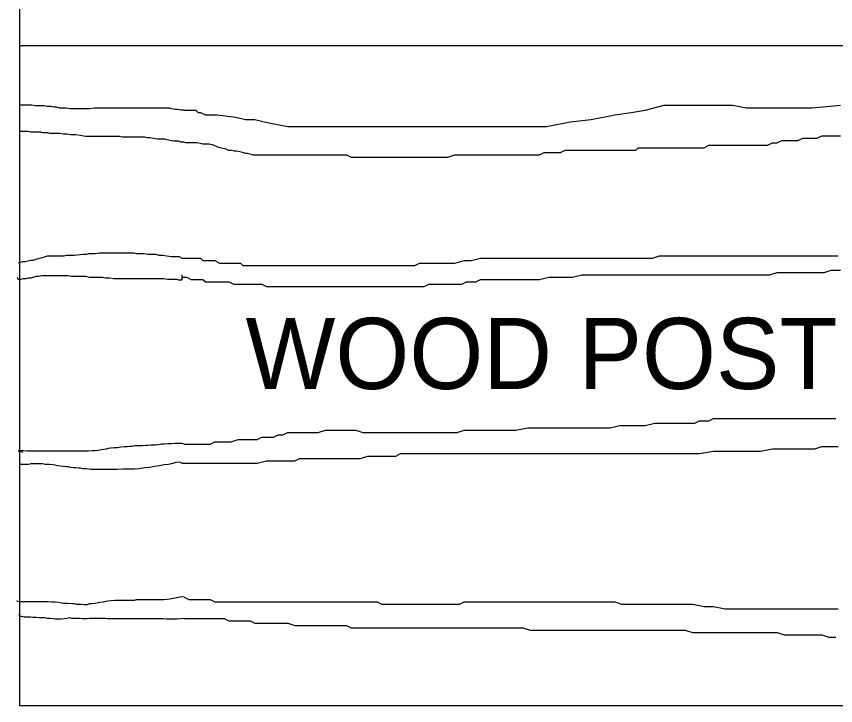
# Model space of a CAD drawing. Extents: x -894 to 866, y -476 to 714.
# Drawn here: x -489.7 to -409.1, y -259.9 to -192 of the extents above; entities that cross this region are included whole.
import ezdxf

# ---------------------------------------------------------------- set-up
doc = ezdxf.new("R2010")
doc.units = 0
doc.layers.add('57 Undefined', color=7, linetype='Continuous')
doc.layers.add('60 Nongeo Data', color=7, linetype='Continuous')

msp = doc.modelspace()

# ---------------------------------------------------------------- linework, layer by layer
at = {"layer": '60 Nongeo Data'}
for p, q in [((-489.358, -139.861), (-489.358, -259.87)), ((-489.339, -194.909), (-234.074, -194.909)), ((-489.358, -259.87), (-379.24, -259.87))]:
    msp.add_line(p, q, dxfattribs=at)
for points in [[(-473.145, -201.262), (-473.459, -201.272), (-473.737, -201.202), (-474.016, -201.202), (-474.364, -201.132), (-474.573, -201.063), (-474.852, -201.063), (-475.061, -201.063), (-475.409, -201.063), (-475.618, -201.063), (-475.827, -201.063), (-476.037, -201.063), (-476.245, -201.063), (-476.663, -201.063), (-477.012, -201.063), (-477.221, -201.063), (-477.5, -201.063), (-477.778, -201.063), (-478.057, -201.063), (-478.405, -201.063), (-478.754, -201.063), (-479.102, -201.063), (-479.311, -201.063), (-479.59, -201.063), (-479.799, -201.063), (-480.077, -201.063), (-480.496, -201.063), (-480.914, -201.063), (-481.192, -201.063), (-481.471, -201.063), (-481.75, -201.063), (-481.959, -201.063), (-482.446, -201.132), (-482.725, -201.132), (-483.004, -201.132), (-483.283, -201.132), (-483.631, -201.132), (-484.049, -201.132), (-484.397, -201.132), (-484.746, -201.063), (-485.094, -201.063), (-485.373, -201.063), (-485.721, -200.993), (-485.93, -200.993), (-486.279, -200.923), (-486.627, -200.923), (-486.906, -200.853), (-487.254, -200.853), (-487.533, -200.853), (-487.811, -200.853), (-488.16, -200.784), (-488.438, -200.784), (-488.787, -200.784), (-488.996, -200.784), (-489.274, -200.784), (-489.274, -200.784)], [(-473.145, -201.262), (-472.914, -201.262), (-472.683, -201.262), (-472.451, -201.262), (-471.988, -201.262), (-471.757, -201.494), (-471.526, -201.494), (-471.063, -201.725), (-470.6, -201.725), (-469.905, -201.725), (-468.053, -201.957), (-467.128, -202.189), (-466.202, -202.189), (-465.276, -202.42), (-464.119, -202.652), (-462.962, -202.883), (-462.036, -202.883), (-461.11, -202.883), (-460.415, -202.883), (-459.258, -202.883), (-458.333, -202.883), (-457.175, -202.883), (-456.249, -202.883), (-455.324, -202.883), (-454.398, -202.883), (-453.241, -202.883), (-452.083, -202.883), (-450.694, -202.883), (-449.306, -202.883), (-447.917, -202.883), (-446.297, -202.883), (-444.677, -202.883), (-442.825, -202.883), (-440.974, -202.883), (-439.353, -202.883), (-437.502, -202.883), (-435.187, -202.42), (-433.104, -202.189), (-430.789, -201.725), (-429.169, -201.494), (-427.781, -201.262), (-425.929, -200.799), (-424.54, -200.799), (-422.92, -200.799), (-421.763, -200.799), (-420.606, -200.799), (-419.217, -200.799), (-417.828, -201.031), (-416.208, -201.031), (-413.893, -201.031), (-411.348, -201.031), (-408.57, -200.799)], [(-466.433, -205.663), (-466.7, -205.594), (-466.909, -205.525), (-467.118, -205.525), (-467.397, -205.455), (-467.675, -205.386), (-468.024, -205.316), (-468.233, -205.316), (-468.511, -205.246), (-468.79, -205.246), (-468.999, -205.106), (-469.348, -205.037), (-469.626, -204.967), (-469.905, -204.897), (-470.184, -204.758), (-470.392, -204.688), (-470.671, -204.619), (-470.95, -204.619), (-471.299, -204.619), (-471.577, -204.549), (-471.856, -204.479), (-472.135, -204.479), (-472.344, -204.479), (-472.622, -204.479), (-472.97, -204.479), (-473.18, -204.409), (-473.459, -204.409), (-473.667, -204.34), (-473.877, -204.34), (-474.225, -204.34), (-474.573, -204.27), (-474.852, -204.2), (-475.061, -204.13), (-475.27, -204.13), (-475.479, -204.13), (-475.758, -204.13), (-476.176, -204.061), (-476.524, -203.991), (-476.803, -203.991), (-477.012, -203.921), (-477.221, -203.921), (-477.43, -203.921), (-477.639, -203.921), (-477.848, -203.921), (-478.196, -203.921), (-478.544, -203.921), (-478.893, -203.921), (-479.241, -203.921), (-479.52, -203.852), (-479.799, -203.852), (-480.008, -203.852), (-480.217, -203.852), (-480.496, -203.852), (-480.774, -203.852), (-481.053, -203.852), (-481.262, -203.852), (-481.54, -203.852), (-481.819, -203.852), (-482.029, -203.852), (-482.377, -203.852), (-482.864, -203.852), (-483.352, -203.782), (-483.84, -203.712), (-484.328, -203.712), (-484.676, -203.642), (-485.024, -203.642), (-485.373, -203.573), (-485.791, -203.573), (-486.139, -203.573), (-486.348, -203.573), (-486.557, -203.503), (-486.766, -203.503), (-487.045, -203.503), (-487.254, -203.433), (-487.463, -203.433), (-487.881, -203.433), (-488.229, -203.433), (-488.508, -203.364), (-488.717, -203.364), (-488.996, -203.364), (-489.274, -203.364), (-489.344, -203.364)], [(-428.012, -204.968), (-427.549, -204.968), (-427.318, -204.968), (-426.623, -204.968), (-426.16, -204.968), (-425.697, -204.968), (-425.235, -204.968), (-424.54, -204.968), (-424.078, -204.968), (-423.615, -204.968), (-423.152, -204.968), (-422.689, -204.968), (-422.226, -204.968), (-421.994, -204.968), (-421.531, -204.736), (-421.3, -204.736), (-420.837, -204.736), (-420.143, -204.736), (-419.448, -204.736), (-418.522, -204.736), (-417.597, -204.736), (-416.902, -204.736), (-416.208, -204.736), (-415.745, -204.736), (-415.282, -204.505), (-414.819, -204.505), (-414.356, -204.273), (-413.893, -204.273), (-413.43, -204.273), (-412.736, -204.273), (-412.273, -204.042), (-411.579, -204.042), (-410.885, -204.042), (-410.422, -203.81), (-409.959, -203.81), (-409.264, -203.81), (-408.57, -203.81)], [(-466.433, -205.663), (-465.97, -205.663), (-465.507, -205.663), (-465.044, -205.663), (-464.581, -205.663), (-464.119, -205.663), (-463.656, -205.663), (-463.193, -205.663), (-462.962, -205.663), (-462.73, -205.663), (-462.499, -205.663), (-462.267, -205.663), (-462.036, -205.663), (-461.804, -205.663), (-461.573, -205.663), (-461.341, -205.663), (-460.878, -205.663), (-460.415, -205.663), (-459.953, -205.663), (-459.49, -205.663), (-459.027, -205.663), (-458.564, -205.663), (-458.101, -205.663), (-457.638, -205.663), (-457.175, -205.663), (-456.712, -205.894), (-456.249, -205.894), (-456.018, -205.894), (-455.786, -205.894), (-455.555, -205.894), (-455.324, -205.894), (-455.092, -205.894), (-454.398, -205.894), (-453.935, -205.894), (-453.241, -205.894), (-452.315, -205.894), (-451.62, -205.894), (-450.926, -205.894), (-450.232, -205.894), (-449.769, -205.894), (-449.306, -205.894), (-448.611, -205.894), (-447.917, -205.894), (-447.222, -205.894), (-446.528, -205.663), (-446.065, -205.663), (-445.603, -205.663), (-445.14, -205.663), (-444.677, -205.663), (-443.982, -205.663), (-442.825, -205.663), (-441.668, -205.663), (-440.742, -205.663), (-439.816, -205.663), (-439.122, -205.663), (-438.89, -205.663), (-438.428, -205.663), (-438.196, -205.663), (-437.733, -205.431), (-437.039, -205.431), (-436.576, -205.431), (-436.113, -205.431), (-435.65, -205.2), (-435.187, -205.2), (-434.956, -205.2), (-434.493, -205.2), (-434.03, -205.2), (-433.567, -205.2), (-432.873, -205.2), (-432.178, -205.2), (-431.484, -205.2), (-430.789, -205.2), (-430.326, -205.2), (-429.632, -205.2), (-429.401, -205.2), (-428.938, -205.2), (-428.707, -205.2), (-428.475, -204.968), (-428.244, -204.968), (-428.012, -204.968)], [(-473.377, -215.853), (-473.598, -215.704), (-474.085, -215.704), (-474.434, -215.704), (-474.852, -215.634), (-475.27, -215.564), (-475.618, -215.564), (-475.897, -215.495), (-476.315, -215.495), (-476.733, -215.495), (-477.081, -215.425), (-477.36, -215.425), (-477.639, -215.425), (-477.848, -215.425), (-478.057, -215.355), (-478.336, -215.355), (-478.684, -215.355), (-479.033, -215.355), (-479.311, -215.355), (-479.59, -215.355), (-479.799, -215.355), (-480.077, -215.355), (-480.287, -215.355), (-480.705, -215.355), (-481.122, -215.355), (-481.471, -215.355), (-481.889, -215.425), (-482.237, -215.425), (-482.586, -215.425), (-482.795, -215.495), (-483.074, -215.495), (-483.979, -215.564), (-484.467, -215.564), (-484.676, -215.564), (-485.024, -215.634), (-485.233, -215.634), (-485.442, -215.634), (-485.721, -215.634), (-486, -215.634), (-486.348, -215.634), (-486.627, -215.634), (-486.836, -215.704), (-487.254, -215.843), (-487.533, -215.913), (-487.742, -215.983), (-488.02, -216.053), (-488.229, -216.053), (-488.508, -216.122), (-488.787, -216.192), (-489.066, -216.192), (-489.274, -216.262), (-489.484, -216.331), (-489.484, -216.331)], [(-473.377, -215.853), (-473.145, -215.853), (-472.914, -215.853), (-472.451, -215.853), (-471.988, -215.853), (-471.526, -215.853), (-471.294, -216.085), (-471.063, -216.085), (-470.831, -216.085), (-470.6, -216.085), (-470.137, -216.085), (-469.674, -216.316), (-468.979, -216.316), (-468.516, -216.316), (-468.053, -216.316), (-467.591, -216.316), (-467.359, -216.548), (-466.896, -216.548), (-466.665, -216.548), (-466.202, -216.548), (-465.507, -216.548), (-464.813, -216.548), (-463.887, -216.548), (-463.193, -216.548), (-462.499, -216.548), (-462.036, -216.548), (-461.804, -216.548), (-461.341, -216.548), (-460.647, -216.548), (-459.721, -216.548), (-458.796, -216.548), (-457.87, -216.548), (-457.175, -216.548), (-456.481, -216.548), (-455.786, -216.548), (-455.092, -216.548), (-453.935, -216.548), (-453.009, -216.548), (-452.083, -216.548), (-451.157, -216.548), (-450.463, -216.548), (-450, -216.316), (-449.306, -216.316), (-448.38, -216.316), (-447.454, -216.316), (-446.528, -216.316), (-445.603, -216.085), (-444.908, -216.085), (-443.982, -215.853), (-442.825, -215.853), (-441.437, -215.853), (-440.048, -215.853), (-438.659, -215.853), (-437.039, -215.853), (-435.419, -215.853), (-434.03, -215.853), (-432.641, -215.853), (-431.484, -215.853), (-430.558, -215.853), (-429.632, -215.853), (-428.707, -215.853), (-427.781, -215.853), (-427.086, -215.853), (-426.392, -215.622), (-425.466, -215.622), (-424.54, -215.622), (-423.383, -215.622), (-422.457, -215.622), (-421.763, -215.622), (-420.143, -215.622), (-419.448, -215.622), (-418.754, -215.622), (-417.828, -215.622), (-417.134, -215.622), (-416.208, -215.622), (-415.051, -215.622), (-413.893, -215.622), (-412.967, -215.622), (-411.81, -215.622), (-411.116, -215.622), (-410.422, -215.622), (-409.727, -215.622), (-408.801, -215.622)], [(-473.377, -217.706), (-473.389, -218.004), (-473.667, -218.004), (-473.877, -217.935), (-474.085, -217.935), (-474.364, -217.935), (-474.573, -217.935), (-474.782, -217.935), (-475.131, -217.865), (-475.409, -217.865), (-475.758, -217.865), (-476.037, -217.865), (-476.315, -217.865), (-476.594, -217.865), (-476.803, -217.865), (-477.012, -217.865), (-477.36, -217.865), (-477.709, -217.865), (-478.127, -217.865), (-478.893, -217.865), (-479.172, -217.865), (-479.52, -217.865), (-479.729, -217.865), (-480.077, -217.865), (-480.496, -217.796), (-480.914, -217.796), (-481.192, -217.726), (-481.401, -217.726), (-481.75, -217.726), (-482.098, -217.726), (-482.446, -217.726), (-482.864, -217.656), (-483.283, -217.656), (-483.7, -217.656), (-483.979, -217.656), (-484.258, -217.656), (-484.607, -217.586), (-484.885, -217.586), (-485.164, -217.586), (-485.442, -217.586), (-485.721, -217.586), (-485.93, -217.586), (-486.139, -217.586), (-486.348, -217.586), (-486.627, -217.586), (-486.906, -217.586), (-487.114, -217.586), (-487.463, -217.656), (-487.742, -217.656), (-488.02, -217.726), (-488.229, -217.796), (-488.508, -217.796), (-488.717, -217.865), (-488.996, -217.865), (-489.205, -217.935), (-489.484, -217.935), (-489.484, -217.935), (-489.553, -217.726)], [(-473.377, -217.475), (-473.377, -217.706), (-473.145, -217.706), (-472.914, -217.706), (-472.451, -217.938), (-471.988, -217.938), (-471.294, -217.938), (-471.063, -218.169), (-470.831, -218.169), (-470.6, -218.169), (-470.368, -218.169), (-470.137, -218.169), (-469.905, -218.169), (-469.442, -218.169), (-469.211, -218.169), (-468.979, -218.169), (-468.748, -218.169), (-468.285, -218.401), (-467.822, -218.401), (-467.359, -218.401), (-467.128, -218.401), (-466.665, -218.401), (-466.433, -218.401), (-466.202, -218.401), (-465.97, -218.401), (-465.507, -218.401), (-465.044, -218.632), (-464.813, -218.632), (-464.581, -218.632), (-464.119, -218.632), (-463.887, -218.632), (-463.424, -218.632), (-462.962, -218.632), (-462.499, -218.632), (-462.036, -218.632), (-461.804, -218.632), (-461.341, -218.632), (-460.878, -218.632), (-460.415, -218.632), (-459.953, -218.632), (-459.258, -218.632), (-458.333, -218.632), (-457.638, -218.632), (-457.175, -218.632), (-456.481, -218.632), (-456.249, -218.632), (-455.555, -218.632), (-455.092, -218.632), (-454.398, -218.632), (-453.704, -218.632), (-453.009, -218.632), (-452.546, -218.632), (-451.852, -218.632), (-451.157, -218.632), (-450.694, -218.632), (-450, -218.632), (-449.537, -218.632), (-449.074, -218.401), (-448.38, -218.401), (-447.685, -218.401), (-446.76, -218.401), (-446.297, -218.401), (-445.834, -218.401), (-445.371, -218.169), (-444.908, -218.169), (-444.445, -218.169), (-443.982, -217.938), (-443.288, -217.938), (-442.362, -217.938), (-441.437, -217.938), (-440.511, -217.938), (-439.585, -217.938), (-438.659, -217.938), (-438.196, -217.938), (-437.27, -217.706), (-436.807, -217.706), (-436.345, -217.706), (-435.65, -217.706), (-434.956, -217.706), (-434.03, -217.475), (-433.335, -217.475), (-432.873, -217.475), (-432.178, -217.475), (-431.484, -217.475), (-431.021, -217.475), (-430.558, -217.475), (-430.326, -217.475), (-429.864, -217.475), (-429.401, -217.475), (-428.938, -217.475), (-428.475, -217.475), (-428.012, -217.475), (-427.549, -217.475), (-427.086, -217.475), (-426.623, -217.475), (-426.16, -217.475), (-425.697, -217.475), (-425.235, -217.475), (-424.54, -217.475), (-423.383, -217.475), (-422.689, -217.475)], [(-422.689, -217.475), (-422.226, -217.475), (-421.994, -217.475), (-421.531, -217.475), (-421.069, -217.475), (-420.606, -217.475), (-420.143, -217.475), (-419.448, -217.475), (-418.754, -217.475), (-418.06, -217.475), (-417.365, -217.475), (-416.671, -217.475), (-415.976, -217.475), (-415.514, -217.475), (-414.819, -217.243), (-414.125, -217.243), (-412.505, -217.243), (-411.81, -217.243), (-411.116, -217.243), (-410.19, -217.243), (-409.496, -217.011), (-408.57, -217.011)], [(-473.145, -234.15), (-472.914, -234.15), (-472.683, -234.15), (-471.988, -234.15), (-471.294, -234.15), (-470.6, -234.15), (-470.137, -233.918), (-469.674, -233.918), (-469.442, -233.918), (-468.979, -233.918), (-468.516, -233.918), (-467.822, -233.687), (-467.359, -233.687), (-466.665, -233.687), (-465.97, -233.687), (-465.507, -233.455), (-465.044, -233.455), (-464.35, -233.455), (-463.887, -233.223), (-463.424, -233.223), (-462.962, -232.992), (-462.499, -232.992), (-462.036, -232.992), (-461.804, -232.992), (-461.573, -232.992), (-460.878, -232.992), (-459.953, -232.992), (-459.258, -232.76), (-458.333, -232.76), (-457.87, -232.76), (-457.407, -232.76), (-457.175, -232.76), (-456.944, -232.76), (-456.481, -232.76), (-456.249, -232.76), (-455.555, -232.992), (-454.63, -232.992), (-453.935, -232.992), (-453.009, -232.992), (-452.546, -232.992), (-451.852, -232.992), (-451.157, -232.992), (-450.463, -232.992), (-449.769, -232.992), (-448.843, -232.992), (-447.917, -232.992), (-447.222, -232.992), (-446.297, -232.992), (-445.603, -232.76), (-444.908, -232.76), (-443.751, -232.76), (-442.825, -232.76), (-441.668, -232.76), (-440.511, -232.76), (-439.353, -232.529), (-438.196, -232.529), (-437.27, -232.529), (-436.576, -232.529), (-435.65, -232.529), (-434.724, -232.529), (-434.03, -232.529), (-433.104, -232.529), (-432.178, -232.529), (-431.252, -232.529), (-430.326, -232.297), (-429.401, -232.297), (-428.707, -232.297), (-427.781, -232.297), (-426.855, -232.065), (-426.16, -232.065), (-425.697, -232.065), (-425.003, -232.065), (-424.309, -232.065), (-423.615, -232.065), (-422.92, -232.065), (-422.457, -231.834), (-421.994, -231.834), (-421.531, -231.834), (-421.069, -231.602), (-420.606, -231.602), (-420.143, -231.602), (-419.911, -231.602), (-419.217, -231.602), (-418.522, -231.602), (-417.828, -231.602), (-417.134, -231.602), (-416.671, -231.602), (-415.976, -231.602), (-415.514, -231.602), (-415.051, -231.602), (-414.588, -231.602), (-414.356, -231.602), (-413.893, -231.602), (-413.662, -231.602), (-413.199, -231.602), (-412.736, -231.602), (-412.042, -231.602), (-411.348, -231.602), (-410.653, -231.602), (-409.959, -231.602), (-409.033, -231.602)], [(-473.145, -234.15), (-473.392, -234.064), (-473.736, -234.064), (-474.037, -234.064), (-474.381, -234.106), (-474.768, -234.106), (-475.112, -234.149), (-475.37, -234.149), (-475.672, -234.193), (-475.973, -234.236), (-476.188, -234.236), (-476.403, -234.236), (-476.704, -234.278), (-476.963, -234.278), (-477.263, -234.322), (-477.522, -234.322), (-477.78, -234.322), (-477.995, -234.322), (-478.253, -234.365), (-478.468, -234.365), (-478.726, -234.408), (-479.027, -234.408), (-479.371, -234.451), (-479.715, -234.494), (-480.017, -234.494), (-480.361, -234.537), (-480.619, -234.58), (-480.834, -234.623), (-481.049, -234.666), (-481.307, -234.709), (-481.608, -234.752), (-481.909, -234.795), (-482.211, -234.795), (-482.555, -234.838), (-482.813, -234.838), (-483.028, -234.838), (-483.286, -234.838), (-483.544, -234.838), (-483.759, -234.838), (-484.018, -234.838), (-484.318, -234.838), (-484.835, -234.838), (-485.05, -234.838), (-485.265, -234.838), (-485.48, -234.838), (-485.695, -234.838), (-486.039, -234.838), (-486.426, -234.838), (-486.77, -234.838), (-487.158, -234.838), (-487.459, -234.838), (-487.76, -234.838), (-488.018, -234.838), (-488.405, -234.838), (-488.663, -234.838), (-488.922, -234.795), (-489.18, -234.795), (-489.481, -234.795), (-489.351, -234.795), (-489.051, -234.924)], [(-473.377, -236.003), (-473.145, -236.003), (-472.683, -236.003), (-471.757, -236.003), (-471.063, -236.003), (-470.137, -236.003), (-469.442, -236.003), (-468.979, -236.003), (-468.285, -236.003), (-467.822, -236.003), (-466.896, -236.003), (-465.97, -236.003), (-465.044, -235.771), (-464.35, -235.771), (-463.887, -235.771), (-463.193, -235.771), (-462.73, -235.771), (-462.267, -235.771), (-461.804, -235.539), (-461.11, -235.539), (-459.49, -235.539), (-458.564, -235.539), (-457.638, -235.539), (-456.712, -235.539), (-456.249, -235.539), (-455.786, -235.539), (-455.092, -235.308), (-454.63, -235.308), (-453.935, -235.308), (-453.472, -235.308), (-452.778, -235.308), (-452.315, -235.308), (-451.852, -235.076), (-451.157, -235.076), (-450.694, -235.076), (-449.769, -235.076), (-448.843, -235.076), (-448.148, -235.076), (-447.454, -235.076), (-446.76, -235.076), (-446.297, -235.076), (-446.065, -235.076), (-445.834, -235.076), (-445.371, -235.076), (-444.908, -235.076), (-444.445, -235.076), (-443.519, -235.076), (-442.594, -235.076), (-441.668, -235.076), (-440.742, -235.076), (-440.048, -235.076), (-439.353, -235.076), (-438.659, -235.076), (-438.196, -235.076), (-437.733, -235.076), (-437.039, -235.076), (-436.345, -235.076), (-435.65, -235.076), (-435.187, -235.076), (-434.493, -235.076), (-433.798, -235.076), (-433.104, -235.076), (-432.41, -235.076), (-431.715, -235.076), (-431.021, -235.076), (-430.095, -235.076), (-429.401, -235.076), (-428.707, -235.076), (-427.781, -235.076), (-426.623, -235.076), (-425.466, -235.076), (-423.846, -235.076), (-422.457, -235.076), (-421.069, -234.845), (-419.911, -234.845), (-418.522, -234.845), (-417.365, -234.845), (-416.439, -234.845), (-415.282, -234.613), (-414.356, -234.613), (-413.662, -234.613), (-412.736, -234.613), (-412.042, -234.613), (-411.116, -234.613), (-410.422, -234.382), (-409.727, -234.382), (-408.801, -234.382)], [(-473.377, -236.003), (-473.564, -235.914), (-473.951, -235.957), (-474.252, -236.043), (-474.682, -236.13), (-475.112, -236.173), (-475.585, -236.259), (-476.059, -236.345), (-476.532, -236.431), (-477.048, -236.474), (-477.565, -236.56), (-478.038, -236.603), (-478.597, -236.603), (-479.156, -236.603), (-479.759, -236.646), (-480.318, -236.646), (-480.834, -236.646), (-481.307, -236.646), (-481.694, -236.646), (-482.039, -236.646), (-482.296, -236.646), (-482.512, -236.603), (-482.727, -236.56), (-483.114, -236.56), (-483.329, -236.517), (-483.544, -236.517), (-483.802, -236.474), (-484.06, -236.474), (-484.318, -236.431), (-484.533, -236.388), (-484.792, -236.388), (-485.007, -236.345), (-485.351, -236.302), (-485.609, -236.259), (-485.824, -236.215), (-486.039, -236.173), (-486.383, -236.13), (-486.599, -236.13), (-486.814, -236.13), (-487.072, -236.086), (-487.373, -236.086), (-487.674, -236.086), (-487.932, -236.086), (-488.233, -236.086), (-488.448, -236.13), (-488.707, -236.13), (-488.964, -236.13), (-489.223, -236.13), (-489.309, -236.086)], [(-473.145, -249.204), (-473.435, -249.173), (-473.693, -249.216), (-473.908, -249.259), (-474.209, -249.345), (-474.596, -249.388), (-474.811, -249.431), (-475.155, -249.474), (-475.457, -249.474), (-475.801, -249.474), (-476.102, -249.474), (-476.317, -249.474), (-476.661, -249.474), (-476.919, -249.474), (-477.177, -249.474), (-477.392, -249.474), (-477.607, -249.474), (-477.866, -249.474), (-478.081, -249.517), (-478.382, -249.517), (-478.64, -249.517), (-478.941, -249.517), (-479.285, -249.517), (-479.586, -249.517), (-479.931, -249.517), (-480.318, -249.56), (-480.705, -249.603), (-481.092, -249.689), (-481.479, -249.732), (-481.866, -249.819), (-482.168, -249.862), (-482.469, -249.862), (-482.727, -249.948), (-482.942, -249.948), (-483.286, -249.904), (-483.501, -249.904), (-483.716, -249.904), (-483.931, -249.862), (-484.146, -249.862), (-484.62, -249.819), (-485.007, -249.819), (-485.222, -249.775), (-485.523, -249.732), (-485.824, -249.689), (-486.211, -249.689), (-486.555, -249.646), (-486.943, -249.646), (-487.158, -249.646), (-487.545, -249.646), (-487.803, -249.646), (-488.061, -249.646), (-488.405, -249.646), (-488.62, -249.646), (-488.922, -249.646), (-489.18, -249.646), (-489.395, -249.646), (-489.653, -249.603)], [(-473.145, -249.204), (-472.683, -249.436), (-472.451, -249.436), (-472.22, -249.436), (-471.757, -249.436), (-471.294, -249.436), (-470.6, -249.436), (-470.137, -249.667), (-469.442, -249.667), (-468.748, -249.667), (-468.053, -249.667), (-467.359, -249.667), (-466.665, -249.667), (-465.97, -249.667), (-465.276, -249.667), (-464.35, -249.667), (-463.424, -249.667), (-462.73, -249.667), (-461.804, -249.667), (-461.11, -249.667), (-460.184, -249.667), (-459.258, -249.667), (-458.333, -249.667), (-457.175, -249.667), (-456.249, -249.667), (-455.092, -249.667), (-454.167, -249.667), (-453.704, -249.899), (-453.009, -249.899), (-452.546, -249.899), (-452.083, -249.899), (-451.389, -249.899), (-450.694, -249.899), (-449.769, -249.899), (-448.843, -249.899), (-447.917, -249.899), (-446.991, -249.899), (-446.065, -249.899), (-445.603, -249.667), (-444.908, -249.667), (-443.982, -249.667), (-442.825, -249.667), (-441.437, -249.667), (-440.279, -249.667), (-439.353, -249.667), (-438.428, -249.667), (-437.502, -249.667), (-436.576, -249.667), (-435.419, -249.667), (-434.03, -249.667), (-432.873, -249.667), (-431.715, -249.667), (-430.789, -249.667), (-430.095, -249.899), (-429.169, -249.899), (-428.012, -249.899), (-426.855, -249.899), (-425.697, -249.899), (-424.309, -249.899), (-423.152, -249.899), (-421.994, -250.13), (-421.069, -250.13), (-419.911, -250.362), (-418.522, -250.362), (-417.365, -250.362), (-415.976, -250.362), (-414.588, -250.362), (-412.967, -250.362), (-411.579, -250.362), (-410.19, -250.362), (-408.801, -250.362)], [(-473.145, -251.289), (-473.478, -251.325), (-473.822, -251.368), (-474.123, -251.368), (-474.424, -251.368), (-474.639, -251.368), (-474.897, -251.368), (-475.199, -251.325), (-475.457, -251.325), (-475.758, -251.325), (-475.973, -251.325), (-476.274, -251.325), (-476.489, -251.325), (-476.704, -251.325), (-476.919, -251.325), (-477.22, -251.325), (-477.651, -251.325), (-477.866, -251.325), (-478.124, -251.325), (-478.339, -251.325), (-478.683, -251.325), (-479.07, -251.325), (-479.328, -251.325), (-479.544, -251.325), (-479.759, -251.325), (-480.017, -251.325), (-480.232, -251.325), (-480.49, -251.325), (-480.705, -251.325), (-480.92, -251.282), (-481.221, -251.282), (-481.522, -251.282), (-481.781, -251.282), (-482.125, -251.282), (-482.469, -251.282), (-482.684, -251.325), (-482.942, -251.325), (-483.157, -251.325), (-483.458, -251.282), (-483.716, -251.282), (-483.974, -251.282), (-484.189, -251.282), (-484.404, -251.239), (-484.663, -251.282), (-484.964, -251.325), (-485.265, -251.368), (-485.523, -251.368), (-485.824, -251.368), (-486.082, -251.325), (-486.34, -251.282), (-486.599, -251.282), (-486.857, -251.239), (-487.072, -251.239), (-487.373, -251.239), (-487.717, -251.196), (-488.018, -251.196), (-488.276, -251.153), (-488.62, -251.153), (-488.878, -251.153), (-489.137, -251.11), (-489.351, -251.11), (-489.351, -250.852)], [(-473.145, -251.289), (-472.914, -251.289), (-472.683, -251.289), (-472.22, -251.289), (-471.757, -251.289), (-471.063, -251.289), (-470.6, -251.289), (-470.137, -251.289), (-469.905, -251.289), (-469.674, -251.289), (-469.211, -251.289), (-468.748, -251.52), (-468.285, -251.52), (-467.822, -251.52), (-467.359, -251.52), (-466.665, -251.52), (-466.202, -251.752), (-465.507, -251.752), (-464.813, -251.752), (-464.35, -251.752), (-463.656, -251.752), (-462.962, -251.752), (-462.267, -251.983), (-461.804, -251.983), (-461.573, -251.983), (-461.11, -251.983), (-460.878, -251.983), (-460.647, -251.983), (-460.184, -251.983), (-459.49, -251.983), (-458.796, -251.983), (-458.333, -251.983), (-458.101, -251.983), (-457.87, -251.983), (-457.638, -251.983), (-457.407, -251.983), (-457.175, -251.983), (-456.712, -252.215), (-456.249, -252.215), (-456.018, -252.215), (-455.786, -252.215), (-455.555, -252.215), (-455.092, -252.215), (-454.63, -252.215), (-454.167, -252.215), (-453.472, -252.215), (-453.009, -252.215), (-452.546, -252.215), (-452.083, -252.215), (-451.62, -252.215), (-450.926, -252.215), (-450.463, -252.215), (-449.769, -252.215), (-448.843, -252.215), (-448.148, -252.215), (-447.685, -252.215), (-446.991, -252.215), (-446.297, -252.215), (-446.065, -252.215), (-445.603, -252.215), (-445.371, -252.215), (-444.908, -252.215), (-444.445, -252.215), (-443.288, -252.215), (-442.362, -252.215), (-441.205, -252.215), (-440.511, -252.215), (-439.816, -252.215), (-439.122, -252.447), (-438.659, -252.447), (-438.196, -252.447), (-437.965, -252.447), (-437.502, -252.447), (-437.039, -252.447), (-436.345, -252.447), (-435.419, -252.447), (-434.493, -252.447), (-433.798, -252.447), (-432.873, -252.447), (-432.178, -252.447), (-431.484, -252.447), (-431.021, -252.447), (-430.326, -252.447), (-429.864, -252.447), (-429.169, -252.447), (-428.475, -252.447), (-428.012, -252.447), (-427.086, -252.447), (-426.392, -252.447), (-425.697, -252.447), (-425.235, -252.447), (-424.54, -252.447), (-423.846, -252.447), (-423.152, -252.678), (-422.457, -252.678), (-421.763, -252.678), (-421.069, -252.678), (-420.143, -252.678), (-419.68, -252.678), (-418.985, -252.678), (-418.291, -252.678)], [(-418.291, -252.678), (-417.828, -252.678), (-417.365, -252.678), (-416.902, -252.678), (-416.208, -252.678), (-415.514, -252.678), (-414.819, -252.678), (-414.125, -252.91), (-413.43, -252.91), (-412.505, -252.91), (-411.81, -252.91), (-411.116, -252.91), (-410.422, -252.91), (-409.727, -253.141), (-409.033, -253.141)]]:
    msp.add_lwpolyline(points, dxfattribs=at)

# ---------------------------------------------------------------- texts
at = {"layer": '57 Undefined'}
msp.add_text('WOOD POST', height=7, dxfattribs=at).set_placement((-467.11, -228.714))

doc.saveas('drawing.dxf')
